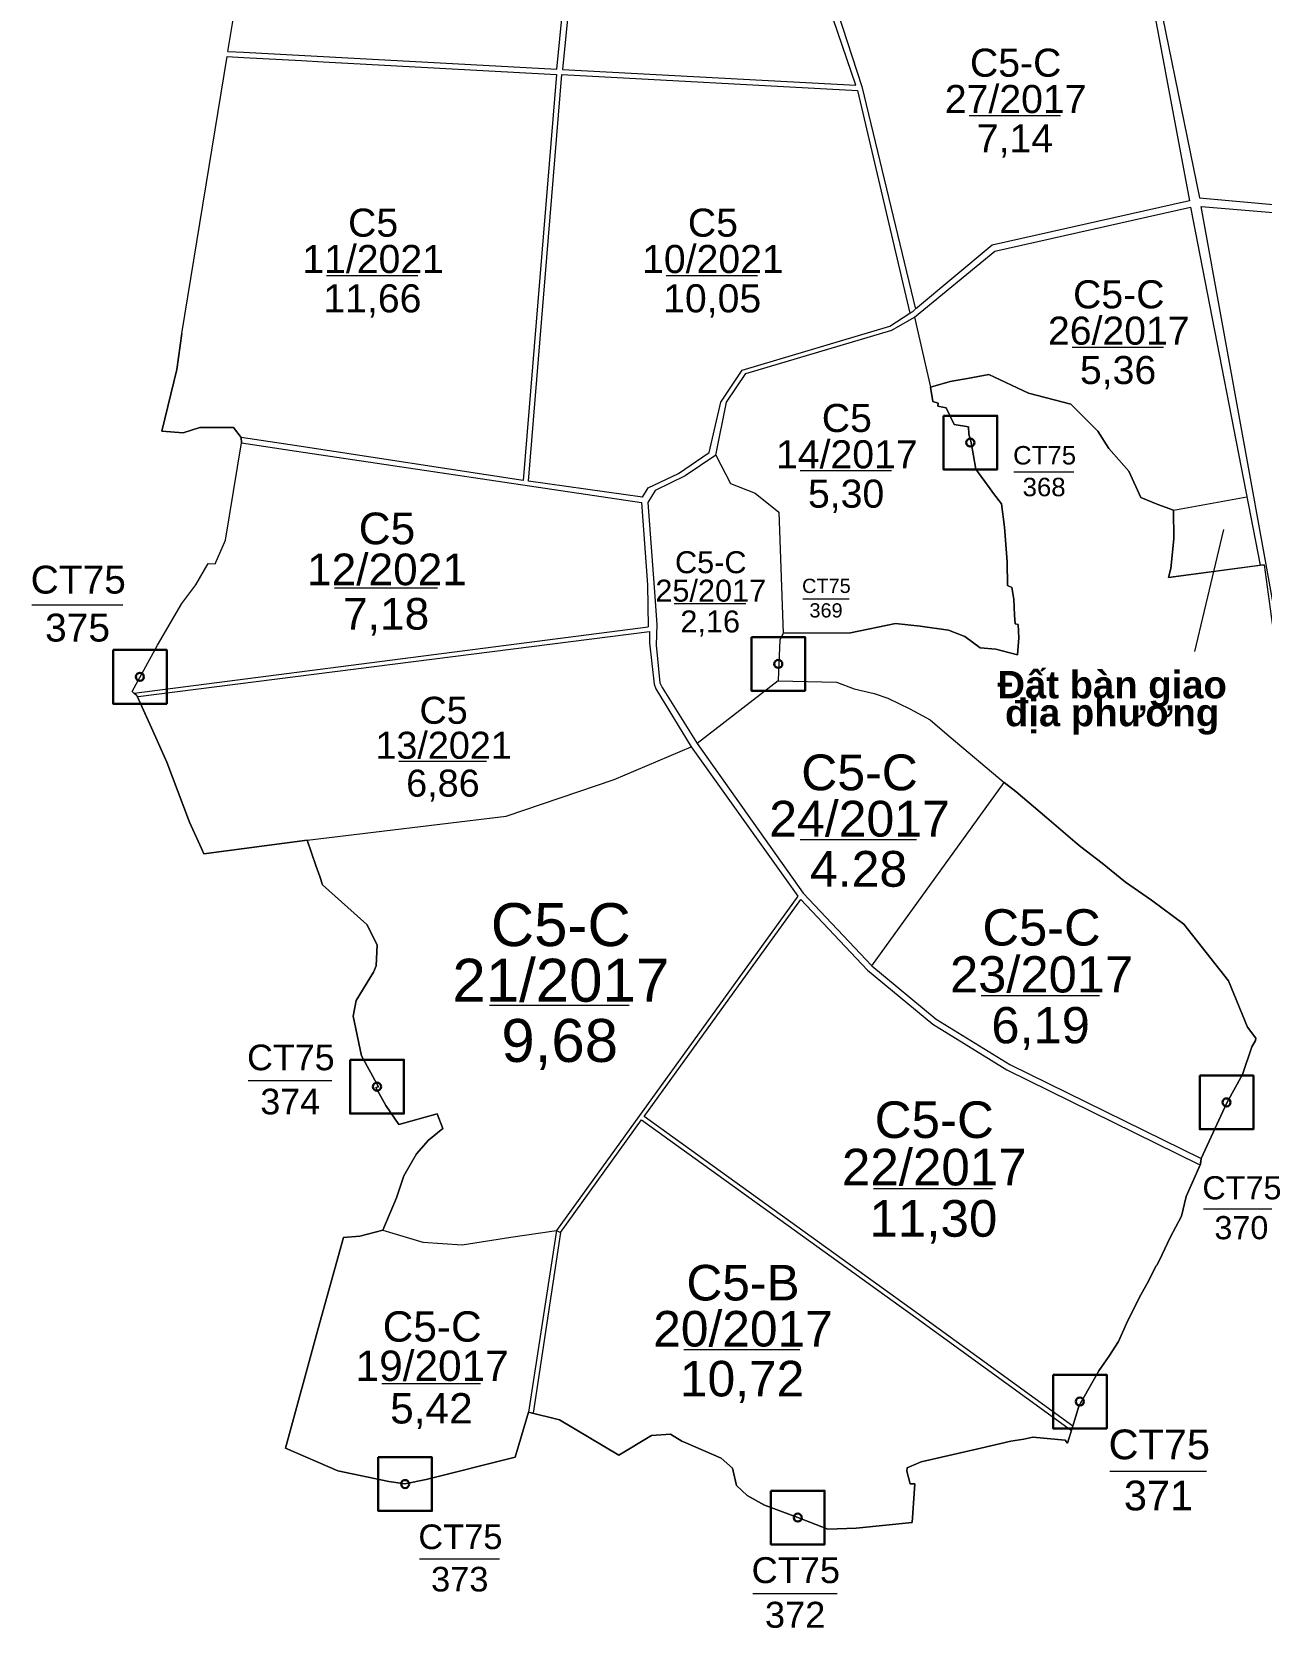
# Model space of a CAD drawing. Header units: metres. Extents: x 421956 to 424692, y 1528629 to 1533853.
# Drawn here: x 422287 to 423431, y 1530828 to 1532314 of the extents above; entities that cross this region are included whole.
import ezdxf
from ezdxf.enums import TextEntityAlignment as Align

# ---------------------------------------------------------------- set-up
doc = ezdxf.new("R2010")
doc.units = ezdxf.units.M
doc.header["$MEASUREMENT"] = 0
doc.linetypes.add('DGN Style 1', pattern=[5.902559, 0.009821, -5.892738])
doc.linetypes.add('DGN Style 2', pattern=[9.82123, 5.892738, -3.928492])
doc.layers.add('RanhFive', color=7, linetype='Continuous', lineweight=0)
doc.styles.add('Style-Arial', font='arial.ttf')

# ---------------------------------------------------------------- blocks, each defined once
blk = doc.blocks.new('*U0')
at = {"color": 0, "linetype": 'Continuous', "lineweight": -2, "ltscale": 10, "flags": 128}
blk.add_lwpolyline([(-150, 150), (150, 150), (150, -150), (-150, -150), (-150, 150)], close=True, dxfattribs=at)
at = {"color": 0, "linetype": 'Continuous', "lineweight": -2, "ltscale": 10}
blk.add_circle((-0.02828, 0.016065), 22.5, dxfattribs=at)
blk = doc.blocks.new('*U11')
at = {"layer": 'RanhFive', "color": 3, "linetype": 'Continuous', "lineweight": 13}
blk.add_line((-66.520877, -1.660429), (63.750129, -1.660429), dxfattribs=at)
at = {"layer": 'RanhFive', "color": 3, "linetype": 'Continuous', "lineweight": 13, "style": 'Style-Arial'}
blk.add_text('9,68', height=40, dxfattribs=at).set_placement((-1.025137, -54.422685), align=Align.CENTER)
at = {"layer": 'RanhFive', "color": 3, "linetype": 'Continuous', "lineweight": 13, "insert": (-0.000029, 1.089388), "char_height": 40, "attachment_point": 8, "line_spacing_factor": 0.776524, "style": 'Style-Arial'}
blk.add_mtext('C5-C\\P21/2017', dxfattribs=at)
blk = doc.blocks.new('*U12')
at = {"layer": 'RanhFive', "color": 3, "linetype": 'Continuous', "lineweight": 13}
blk.add_line((-66.520877, -1.660429), (63.750129, -1.660429), dxfattribs=at)
at = {"layer": 'RanhFive', "color": 3, "linetype": 'Continuous', "lineweight": 13, "style": 'Style-Arial'}
blk.add_text('4.28', height=40, dxfattribs=at).set_placement((-1.025137, -54.422685), align=Align.CENTER)
at = {"layer": 'RanhFive', "color": 3, "linetype": 'Continuous', "lineweight": 13, "insert": (-0.000029, 1.089388), "char_height": 40, "attachment_point": 8, "line_spacing_factor": 0.776524, "style": 'Style-Arial'}
blk.add_mtext('C5-C\\P24/2017', dxfattribs=at)
blk = doc.blocks.new('*U13')
at = {"layer": 'RanhFive', "color": 3, "linetype": 'Continuous', "lineweight": 13}
blk.add_line((-66.520877, -1.660429), (63.750129, -1.660429), dxfattribs=at)
at = {"layer": 'RanhFive', "color": 3, "linetype": 'Continuous', "lineweight": 13, "style": 'Style-Arial'}
blk.add_text('6,19', height=40, dxfattribs=at).set_placement((-1.025137, -54.422685), align=Align.CENTER)
at = {"layer": 'RanhFive', "color": 3, "linetype": 'Continuous', "lineweight": 13, "insert": (-0.000029, 1.089388), "char_height": 40, "attachment_point": 8, "line_spacing_factor": 0.776524, "style": 'Style-Arial'}
blk.add_mtext('C5-C\\P23/2017', dxfattribs=at)
blk = doc.blocks.new('*U14')
at = {"layer": 'RanhFive', "color": 3, "linetype": 'Continuous', "lineweight": 13}
blk.add_line((-66.520877, -1.660429), (63.750129, -1.660429), dxfattribs=at)
at = {"layer": 'RanhFive', "color": 3, "linetype": 'Continuous', "lineweight": 13, "style": 'Style-Arial'}
blk.add_text('5,42', height=40, dxfattribs=at).set_placement((-1.025137, -54.422685), align=Align.CENTER)
at = {"layer": 'RanhFive', "color": 3, "linetype": 'Continuous', "lineweight": 13, "insert": (-0.000029, 1.089388), "char_height": 40, "attachment_point": 8, "line_spacing_factor": 0.776524, "style": 'Style-Arial'}
blk.add_mtext('C5-C\\P19/2017', dxfattribs=at)
blk = doc.blocks.new('*U15')
at = {"layer": 'RanhFive', "color": 3, "linetype": 'Continuous', "lineweight": 13}
blk.add_line((-66.520877, -1.660429), (63.750129, -1.660429), dxfattribs=at)
at = {"layer": 'RanhFive', "color": 3, "linetype": 'Continuous', "lineweight": 13, "style": 'Style-Arial'}
blk.add_text('2,16', height=40, dxfattribs=at).set_placement((-1.025137, -54.422685), align=Align.CENTER)
at = {"layer": 'RanhFive', "color": 3, "linetype": 'Continuous', "lineweight": 13, "insert": (-0.000029, 1.089388), "char_height": 40, "attachment_point": 8, "line_spacing_factor": 0.776524, "style": 'Style-Arial'}
blk.add_mtext('C5-C\\P25/2017', dxfattribs=at)
blk = doc.blocks.new('*U16')
at = {"layer": 'RanhFive', "color": 3, "linetype": 'Continuous', "lineweight": 13}
blk.add_line((-66.520877, -1.660429), (63.750129, -1.660429), dxfattribs=at)
at = {"layer": 'RanhFive', "color": 3, "linetype": 'Continuous', "lineweight": 13, "style": 'Style-Arial'}
blk.add_text('5,30', height=40, dxfattribs=at).set_placement((-1.025137, -54.422685), align=Align.CENTER)
at = {"layer": 'RanhFive', "color": 3, "linetype": 'Continuous', "lineweight": 13, "insert": (-0.000029, 1.089388), "char_height": 40, "attachment_point": 8, "line_spacing_factor": 0.776524, "style": 'Style-Arial'}
blk.add_mtext('C5\\P14/2017', dxfattribs=at)
blk = doc.blocks.new('*U17')
at = {"layer": 'RanhFive', "color": 3, "linetype": 'Continuous', "lineweight": 13}
blk.add_line((-66.520877, -1.660429), (63.750129, -1.660429), dxfattribs=at)
at = {"layer": 'RanhFive', "color": 3, "linetype": 'Continuous', "lineweight": 13, "style": 'Style-Arial'}
blk.add_text('6,86', height=40, dxfattribs=at).set_placement((-1.025137, -54.422685), align=Align.CENTER)
at = {"layer": 'RanhFive', "color": 3, "linetype": 'Continuous', "lineweight": 13, "insert": (-0.000029, 1.089388), "char_height": 40, "attachment_point": 8, "line_spacing_factor": 0.776524, "style": 'Style-Arial'}
blk.add_mtext('C5\\P13/2021', dxfattribs=at)
blk = doc.blocks.new('*U18')
at = {"layer": 'RanhFive', "color": 3, "linetype": 'Continuous', "lineweight": 13}
blk.add_line((-66.520877, -1.660429), (63.750129, -1.660429), dxfattribs=at)
at = {"layer": 'RanhFive', "color": 3, "linetype": 'Continuous', "lineweight": 13, "style": 'Style-Arial'}
blk.add_text('7,18', height=40, dxfattribs=at).set_placement((-1.025137, -54.422685), align=Align.CENTER)
at = {"layer": 'RanhFive', "color": 3, "linetype": 'Continuous', "lineweight": 13, "insert": (-0.000029, 1.089388), "char_height": 40, "attachment_point": 8, "line_spacing_factor": 0.776524, "style": 'Style-Arial'}
blk.add_mtext('C5\\P12/2021', dxfattribs=at)
blk = doc.blocks.new('*U21')
at = {"layer": 'RanhFive', "color": 3, "linetype": 'Continuous', "lineweight": 13}
blk.add_line((-66.520877, -1.660429), (63.750129, -1.660429), dxfattribs=at)
at = {"layer": 'RanhFive', "color": 3, "linetype": 'Continuous', "lineweight": 13, "style": 'Style-Arial'}
blk.add_text('11,66', height=40, dxfattribs=at).set_placement((-1.025137, -54.422685), align=Align.CENTER)
at = {"layer": 'RanhFive', "color": 3, "linetype": 'Continuous', "lineweight": 13, "insert": (-0.000029, 1.089388), "char_height": 40, "attachment_point": 8, "line_spacing_factor": 0.776524, "style": 'Style-Arial'}
blk.add_mtext('C5\\P11/2021', dxfattribs=at)
blk = doc.blocks.new('*U22')
at = {"layer": 'RanhFive', "color": 3, "linetype": 'Continuous', "lineweight": 13}
blk.add_line((-66.520877, -1.660429), (63.750129, -1.660429), dxfattribs=at)
at = {"layer": 'RanhFive', "color": 3, "linetype": 'Continuous', "lineweight": 13, "style": 'Style-Arial'}
blk.add_text('10,05', height=40, dxfattribs=at).set_placement((-1.025137, -54.422685), align=Align.CENTER)
at = {"layer": 'RanhFive', "color": 3, "linetype": 'Continuous', "lineweight": 13, "insert": (-0.000029, 1.089388), "char_height": 40, "attachment_point": 8, "line_spacing_factor": 0.776524, "style": 'Style-Arial'}
blk.add_mtext('C5\\P10/2021', dxfattribs=at)
blk = doc.blocks.new('*U33')
at = {"layer": 'RanhFive', "color": 3, "linetype": 'Continuous', "lineweight": 13}
blk.add_line((-66.520877, -1.660429), (63.750129, -1.660429), dxfattribs=at)
at = {"layer": 'RanhFive', "color": 3, "linetype": 'Continuous', "lineweight": 13, "style": 'Style-Arial'}
blk.add_text('7,14', height=40, dxfattribs=at).set_placement((-1.025137, -54.422685), align=Align.CENTER)
at = {"layer": 'RanhFive', "color": 3, "linetype": 'Continuous', "lineweight": 13, "insert": (-0.000029, 1.089388), "char_height": 40, "attachment_point": 8, "line_spacing_factor": 0.776524, "style": 'Style-Arial'}
blk.add_mtext('C5-C\\P27/2017', dxfattribs=at)
blk = doc.blocks.new('*U35')
at = {"layer": 'RanhFive', "color": 3, "linetype": 'Continuous', "lineweight": 13}
blk.add_line((-66.520877, -1.660429), (63.750129, -1.660429), dxfattribs=at)
at = {"layer": 'RanhFive', "color": 3, "linetype": 'Continuous', "lineweight": 13, "style": 'Style-Arial'}
blk.add_text('5,36', height=40, dxfattribs=at).set_placement((-1.025137, -54.422685), align=Align.CENTER)
at = {"layer": 'RanhFive', "color": 3, "linetype": 'Continuous', "lineweight": 13, "insert": (-0.000029, 1.089388), "char_height": 40, "attachment_point": 8, "line_spacing_factor": 0.776524, "style": 'Style-Arial'}
blk.add_mtext('C5-C\\P26/2017', dxfattribs=at)
blk = doc.blocks.new('*U59')
at = {"layer": 'RanhFive', "color": 3, "linetype": 'Continuous', "lineweight": 13}
blk.add_line((-66.520877, -1.660429), (63.750129, -1.660429), dxfattribs=at)
at = {"layer": 'RanhFive', "color": 3, "linetype": 'Continuous', "lineweight": 13, "style": 'Style-Arial'}
for s, p in [('CT75', (-0.000029, 14.422722)), ('372', (-1.025137, -54.422685))]:
    blk.add_text(s, height=40, dxfattribs=at).set_placement(p, align=Align.CENTER)
blk = doc.blocks.new('*U60')
at = {"layer": 'RanhFive', "color": 3, "linetype": 'Continuous', "lineweight": 13}
blk.add_line((-66.520877, -1.660429), (63.750129, -1.660429), dxfattribs=at)
at = {"layer": 'RanhFive', "color": 3, "linetype": 'Continuous', "lineweight": 13, "style": 'Style-Arial'}
for s, p in [('CT75', (-0.000029, 14.422722)), ('371', (-1.025137, -54.422685))]:
    blk.add_text(s, height=40, dxfattribs=at).set_placement(p, align=Align.CENTER)
blk = doc.blocks.new('*U61')
at = {"layer": 'RanhFive', "color": 3, "linetype": 'Continuous', "lineweight": 13}
blk.add_line((-66.520877, -1.660429), (63.750129, -1.660429), dxfattribs=at)
at = {"layer": 'RanhFive', "color": 3, "linetype": 'Continuous', "lineweight": 13, "style": 'Style-Arial'}
for s, p in [('CT75', (-0.000029, 14.422722)), ('370', (-1.025137, -54.422685))]:
    blk.add_text(s, height=40, dxfattribs=at).set_placement(p, align=Align.CENTER)
blk = doc.blocks.new('*U62')
at = {"layer": 'RanhFive', "color": 3, "linetype": 'Continuous', "lineweight": 13}
blk.add_line((-66.520877, -1.660429), (63.750129, -1.660429), dxfattribs=at)
at = {"layer": 'RanhFive', "color": 3, "linetype": 'Continuous', "lineweight": 13, "style": 'Style-Arial'}
for s, p in [('CT75', (-0.000029, 14.422722)), ('374', (-1.025137, -54.422685))]:
    blk.add_text(s, height=40, dxfattribs=at).set_placement(p, align=Align.CENTER)
blk = doc.blocks.new('*U63')
at = {"layer": 'RanhFive', "color": 3, "linetype": 'Continuous', "lineweight": 13}
blk.add_line((-66.520877, -1.660429), (63.750129, -1.660429), dxfattribs=at)
at = {"layer": 'RanhFive', "color": 3, "linetype": 'Continuous', "lineweight": 13, "style": 'Style-Arial'}
for s, p in [('CT75', (-0.000029, 14.422722)), ('373', (-1.025137, -54.422685))]:
    blk.add_text(s, height=40, dxfattribs=at).set_placement(p, align=Align.CENTER)
blk = doc.blocks.new('*U64')
at = {"layer": 'RanhFive', "color": 3, "linetype": 'Continuous', "lineweight": 13}
blk.add_line((-66.520877, -1.660429), (63.750129, -1.660429), dxfattribs=at)
at = {"layer": 'RanhFive', "color": 3, "linetype": 'Continuous', "lineweight": 13, "style": 'Style-Arial'}
for s, p in [('CT75', (-0.000029, 14.422722)), ('369', (-1.025137, -54.422685))]:
    blk.add_text(s, height=40, dxfattribs=at).set_placement(p, align=Align.CENTER)
blk = doc.blocks.new('*U65')
at = {"layer": 'RanhFive', "color": 3, "linetype": 'Continuous', "lineweight": 13}
blk.add_line((-66.520877, -1.660429), (63.750129, -1.660429), dxfattribs=at)
at = {"layer": 'RanhFive', "color": 3, "linetype": 'Continuous', "lineweight": 13, "style": 'Style-Arial'}
for s, p in [('CT75', (-0.000029, 14.422722)), ('368', (-1.025137, -54.422685))]:
    blk.add_text(s, height=40, dxfattribs=at).set_placement(p, align=Align.CENTER)
blk = doc.blocks.new('*U66')
at = {"layer": 'RanhFive', "color": 3, "linetype": 'Continuous', "lineweight": 13}
blk.add_line((-66.520877, -1.660429), (63.750129, -1.660429), dxfattribs=at)
at = {"layer": 'RanhFive', "color": 3, "linetype": 'Continuous', "lineweight": 13, "style": 'Style-Arial'}
blk.add_text('10,72', height=40, dxfattribs=at).set_placement((-1.025137, -54.422685), align=Align.CENTER)
at = {"layer": 'RanhFive', "color": 3, "linetype": 'Continuous', "lineweight": 13, "insert": (-0.000029, 1.089388), "char_height": 40, "attachment_point": 8, "line_spacing_factor": 0.776524, "style": 'Style-Arial'}
blk.add_mtext('C5-B\\P20/2017', dxfattribs=at)
blk = doc.blocks.new('*U67')
at = {"layer": 'RanhFive', "color": 3, "linetype": 'Continuous', "lineweight": 13}
blk.add_line((-66.520877, -1.660429), (63.750129, -1.660429), dxfattribs=at)
at = {"layer": 'RanhFive', "color": 3, "linetype": 'Continuous', "lineweight": 13, "style": 'Style-Arial'}
blk.add_text('11,30', height=40, dxfattribs=at).set_placement((-1.025137, -54.422685), align=Align.CENTER)
at = {"layer": 'RanhFive', "color": 3, "linetype": 'Continuous', "lineweight": 13, "insert": (-0.000029, 1.089388), "char_height": 40, "attachment_point": 8, "line_spacing_factor": 0.776524, "style": 'Style-Arial'}
blk.add_mtext('C5-C\\P22/2017', dxfattribs=at)
blk = doc.blocks.new('*U68')
at = {"layer": 'RanhFive', "color": 3, "linetype": 'Continuous', "lineweight": 13}
blk.add_line((-66.520877, -1.660429), (63.750129, -1.660429), dxfattribs=at)
at = {"layer": 'RanhFive', "color": 3, "linetype": 'Continuous', "lineweight": 13, "style": 'Style-Arial'}
for s, p in [('CT75', (-0.000029, 14.422722)), ('375', (-1.025137, -54.422685))]:
    blk.add_text(s, height=40, dxfattribs=at).set_placement(p, align=Align.CENTER)

msp = doc.modelspace()

# ---------------------------------------------------------------- linework, layer by layer
at = {"layer": 'RanhFive', "color": 3, "linetype": 'Continuous', "lineweight": 0}
for p, q in [((422469.0761, 1532295.7803), (422484.125, 1532387.988)), ((422426.196, 1532033.045), (422468.283, 1532290.921)), ((423108.638, 1532048.428), (423123.53, 1531983)), ((422481.366, 1531936.319), (422481.625, 1531931.141)), ((422381.6692, 1531698.0773), (422860.46, 1531760.079)), ((423068.7302, 1531444.3945), (423191.94, 1531614.99)), ((423254.6549, 1531011.4917), (423255.9128, 1531015.5226))]:
    msp.add_line(p, q, dxfattribs=at)
at = {"layer": 'RanhFive', "color": 3, "linetype": 'DGN Style 1', "lineweight": 0}
for p, q in [((422468.283, 1532290.921), (422469.0761, 1532295.7803)), ((422854.1379, 1531875.6723), (422855.3532, 1531880.5498)), ((422860.46, 1531760.079), (422861.785, 1531755.507))]:
    msp.add_line(p, q, dxfattribs=at)
at = {"layer": 'RanhFive', "color": 3, "linetype": 'Continuous', "lineweight": 13}
for p, q in [((422421.481, 1531999.573), (422426.196, 1532033.045)), ((422407.57, 1531942.21), (422421.481, 1531999.573)), ((423141.91, 1531988.29), (423123.53, 1531983)), ((423123.53, 1531983), (423125.77, 1531969.86)), ((423154.29, 1531990.55), (423141.91, 1531988.29)), ((423157.8, 1531991.19), (423154.29, 1531990.55)), ((423177.78, 1531994.84), (423157.8, 1531991.19)), ((423214.608, 1531977.559), (423177.78, 1531994.84)), ((423125.77, 1531969.86), (423130.73, 1531968.36)), ((423130.73, 1531968.36), (423130.21, 1531965.55)), ((423254.01, 1531967.22), (423214.608, 1531977.559)), ((423279.4, 1531942.21), (423254.01, 1531967.22)), ((423130.21, 1531965.55), (423138.05, 1531963.94)), ((423138.05, 1531963.94), (423145.53, 1531948.43)), ((422427.3, 1531940.64), (422407.57, 1531942.21)), ((422442.94, 1531945.56), (422427.3, 1531940.64)), ((422474.203, 1531945.559), (422442.94, 1531945.56)), ((422481.366, 1531936.319), (422474.203, 1531945.559)), ((422481.625, 1531931.141), (422481.366, 1531936.319)), ((423145.53, 1531948.43), (423158.82, 1531946.28)), ((423158.82, 1531946.28), (423159.11, 1531939.26)), ((423159.11, 1531939.26), (423161.466, 1531931.692)), ((423289.56, 1531925.84), (423279.4, 1531942.21)), ((422466.976, 1531840.737), (422481.625, 1531931.141)), ((423161.466, 1531931.692), (423165.8, 1531906.69)), ((423308.04, 1531904.92), (423289.56, 1531925.84)), ((423165.8, 1531906.69), (423179.02, 1531888.31)), ((423319.34, 1531880.35), (423308.04, 1531904.92)), ((423179.02, 1531888.31), (423182.12, 1531884)), ((423182.12, 1531884), (423189.67, 1531874.48)), ((423335.086, 1531873.963), (423319.34, 1531880.35)), ((423189.67, 1531874.48), (423192.41, 1531852.76)), ((423349.89, 1531868.49), (423335.086, 1531873.963)), ((423350.16, 1531841.84), (423349.89, 1531868.49)), ((423192.41, 1531852.76), (423195, 1531820.38)), ((422457.303, 1531818.643), (422466.976, 1531840.737)), ((423347.36, 1531814.15), (423350.16, 1531841.84)), ((422439.06, 1531798.96), (422450.7627, 1531818.8999)), ((422450.7627, 1531818.8999), (422457.303, 1531818.643)), ((423195, 1531820.38), (423195.08, 1531798.47)), ((423434.353, 1531817.8193), (423345.2295, 1531805.9084)), ((423345.2295, 1531805.9084), (423347.36, 1531814.15)), ((422426.15, 1531781.8), (422439.06, 1531798.96)), ((423195.08, 1531798.47), (423199.12, 1531796.46)), ((423199.12, 1531796.46), (423201.13, 1531785.64)), ((422403.6, 1531742.96), (422426.15, 1531781.8)), ((423201.13, 1531785.64), (423201.55, 1531770.8)), ((423091.006, 1531763.093), (423049.085, 1531754.451)), ((423113.941, 1531760.684), (423091.006, 1531763.093)), ((423140.077, 1531756.828), (423113.941, 1531760.684)), ((423201.55, 1531770.8), (423202.16, 1531762.76)), ((423202.16, 1531762.76), (423205.21, 1531762.1)), ((423205.21, 1531762.1), (423205.86, 1531749.58)), ((422380.05, 1531699.79), (422403.6, 1531742.96)), ((422983.135, 1531747.598), (422982.047, 1531726.097)), ((422986.216, 1531754.157), (422983.135, 1531747.598)), ((423049.085, 1531754.451), (422986.216, 1531754.157)), ((423155.42, 1531750.817), (423140.077, 1531756.828)), ((423169.83, 1531740.48), (423155.42, 1531750.817)), ((423205.86, 1531749.58), (423204.63, 1531733.73)), ((423184.38, 1531739.2), (423169.83, 1531740.48)), ((423204.63, 1531733.73), (423184.38, 1531739.2)), ((422982.047, 1531726.097), (422981.638, 1531709.533)), ((422381.57, 1531698.16), (422380.05, 1531699.79)), ((422384.33, 1531695.86), (422381.57, 1531698.16)), ((422981.638, 1531709.533), (423035.876, 1531708.272)), ((423035.876, 1531708.272), (423052.314, 1531702.307)), ((423052.314, 1531702.307), (423070.971, 1531697.735)), ((422397.89, 1531666.02), (422384.33, 1531695.86)), ((423070.971, 1531697.735), (423083.791, 1531693.581)), ((423083.791, 1531693.581), (423104.106, 1531683.589)), ((423104.106, 1531683.589), (423123.09, 1531673.29)), ((423123.09, 1531673.29), (423127.72, 1531669.35)), ((423127.72, 1531669.35), (423142.64, 1531656.67)), ((422412.08, 1531633.97), (422397.89, 1531666.02)), ((423142.64, 1531656.67), (423191.94, 1531614.99)), ((422433.38, 1531578.19), (422412.08, 1531633.97)), ((423191.94, 1531614.99), (423202.84, 1531606.62)), ((423202.84, 1531606.62), (423231.86, 1531582.16)), ((423231.86, 1531582.16), (423257.86, 1531559.7)), ((422444.55, 1531553.58), (422433.38, 1531578.19)), ((422446.64, 1531548.65), (422444.55, 1531553.58)), ((422543.02, 1531561.17), (422446.64, 1531548.65)), ((422551.06, 1531537.67), (422543.02, 1531561.17)), ((423257.86, 1531559.7), (423263.37, 1531554.94)), ((423263.37, 1531554.94), (423283.41, 1531539.74)), ((422554.57, 1531527.44), (422551.06, 1531537.67)), ((423283.41, 1531539.74), (423305.22, 1531522.18)), ((422557.2, 1531519.75), (422554.57, 1531527.44)), ((423305.22, 1531522.18), (423329.43, 1531505.42)), ((422598.59, 1531482.8), (422557.2, 1531519.75)), ((423329.43, 1531505.42), (423359.41, 1531483.21)), ((422608.225, 1531463.9283), (422598.59, 1531482.8)), ((423359.41, 1531483.21), (423401.1016, 1531430.3599)), ((422607.1435, 1531444.1674), (422608.225, 1531463.9283)), ((422588.51, 1531412.04), (422604.77, 1531438.34)), ((422604.77, 1531438.34), (422607.1435, 1531444.1674)), ((423401.1016, 1531430.3599), (423418.55, 1531387.3)), ((422585.78, 1531397.38), (422588.51, 1531412.04)), ((422593.43, 1531360.37), (422585.78, 1531397.38)), ((423418.55, 1531387.3), (423426.424, 1531377.072)), ((423426.17, 1531374.7), (423422.85, 1531369.01)), ((423426.424, 1531377.072), (423426.17, 1531374.7)), ((422609.23, 1531331.61), (422593.43, 1531360.37)), ((423422.85, 1531369.01), (423413.94, 1531343.04)), ((423413.94, 1531343.04), (423399.309, 1531316.654)), ((422606.92, 1531330.96), (422609.23, 1531331.61)), ((422616.12, 1531314.29), (422606.92, 1531330.96)), ((422628.32, 1531296.65), (422616.12, 1531314.29)), ((423399.309, 1531316.654), (423375.5846, 1531264.7506)), ((422664.005, 1531306.576), (422628.32, 1531296.65)), ((422669.104, 1531292.711), (422664.005, 1531306.576)), ((422655.986, 1531281.91), (422669.104, 1531292.711)), ((422632.914, 1531248.814), (422644.695, 1531269.366)), ((422644.695, 1531269.366), (422655.986, 1531281.91)), ((423374.88, 1531259.46), (423361.57, 1531229.44)), ((423375.5846, 1531264.7506), (423374.88, 1531259.46)), ((422625.966, 1531228.336), (422632.914, 1531248.814)), ((422613.38, 1531198.21), (422625.966, 1531228.336)), ((423361.57, 1531229.44), (423357.18, 1531211.25)), ((423357.18, 1531211.25), (423346.55, 1531191.35)), ((422592, 1531192.69), (422613.38, 1531198.21)), ((422553.13, 1531106.73), (422576.59, 1531191.2)), ((422576.59, 1531191.2), (422592, 1531192.69)), ((423346.55, 1531191.35), (423339.31, 1531175.6)), ((423333.38, 1531164.59), (423326.79, 1531151.28)), ((423334.42, 1531165.88), (423333.38, 1531164.59)), ((423339.31, 1531175.6), (423334.42, 1531165.88)), ((423326.79, 1531151.28), (423319.35, 1531137.79)), ((423319.35, 1531137.79), (423307.14, 1531114.15)), ((422522.77, 1530995.25), (422553.13, 1531106.73)), ((423307.14, 1531114.15), (423298.42, 1531094.62)), ((423298.42, 1531094.62), (423289.42, 1531080.64)), ((423285.19, 1531074.39), (423280.22, 1531067.24)), ((423289.42, 1531080.64), (423285.19, 1531074.39)), ((423280.22, 1531067.24), (423261.67, 1531034.28)), ((423261.67, 1531034.28), (423260.1, 1531028.94)), ((422749.136, 1531028.659), (422736.7486, 1530986.6626)), ((422777.969, 1531021.604), (422749.136, 1531028.659)), ((422833.1795, 1530988.7722), (422777.969, 1531021.604)), ((423260.1, 1531028.94), (423251, 1530999.78)), ((422863.4748, 1531006.8049), (422833.1795, 1530988.7722)), ((422881.31, 1531008.0784), (422863.4748, 1531006.8049)), ((422891.7, 1531001.64), (422881.31, 1531008.0784)), ((422895.55, 1531000), (422891.7, 1531001.64)), ((422928.47, 1530985.96), (422895.55, 1531000)), ((423198.17, 1531001.72), (423170.19, 1530995.29)), ((423210.27, 1531003.42), (423198.17, 1531001.72)), ((423218.7658, 1531005.3886), (423210.27, 1531003.42)), ((423248.9829, 1531002.707), (423218.7658, 1531005.3886)), ((423251, 1530999.78), (423248.9829, 1531002.707)), ((422571.51, 1530974.05), (422522.77, 1530995.25)), ((422736.7486, 1530986.6626), (422653.7291, 1530965.8335)), ((422939.0817, 1530976.4822), (422928.47, 1530985.96)), ((423170.19, 1530995.29), (423114.86, 1530982.57)), ((422618.874, 1530964.037), (422571.51, 1530974.05)), ((422942.681, 1530960.412), (422939.0817, 1530976.4822)), ((423101.76, 1530976.94), (423101.45, 1530973.75)), ((423101.45, 1530973.75), (423104.51, 1530961.92)), ((423114.86, 1530982.57), (423101.76, 1530976.94)), ((422633.993, 1530961.973), (422618.874, 1530964.037)), ((422653.7291, 1530965.8335), (422633.993, 1530961.973)), ((422952.55, 1530950.965), (422942.681, 1530960.412)), ((423104.51, 1530961.92), (423108.96, 1530962)), ((423108.96, 1530962), (423106.37, 1530925.97)), ((422968.773, 1530941.939), (422952.55, 1530950.965)), ((422999.829, 1530930.533), (422968.773, 1530941.939)), ((423016.7621, 1530924.0515), (422999.829, 1530930.533)), ((423106.37, 1530925.97), (423054.29, 1530920.52)), ((423027.836, 1530919.7457), (423016.7621, 1530924.0515)), ((423054.29, 1530920.52), (423027.836, 1530919.7457))]:
    msp.add_line(p, q, dxfattribs=at)
at = {"layer": 'RanhFive', "color": 7, "linetype": 'Continuous', "lineweight": 0}
for p, q in [((423349.89, 1531868.49), (423418.10936, 1531881.004418)), ((423369.740604, 1531737.110956), (423396.505803, 1531850.461897)), ((422981.638, 1531709.533), (422906.154, 1531651.173)), ((422775.1388, 1531197.9751), (422749.136, 1531028.659)), ((422778.7143, 1531196.094), (422753.289661, 1531027.64581))]:
    msp.add_line(p, q, dxfattribs=at)
at = {"layer": 'RanhFive', "color": 3, "linetype": 'DGN Style 2', "lineweight": 0}
msp.add_line((423374.6184, 1531258.87), (423375.5846, 1531264.7506), dxfattribs=at)
at = {"layer": 'RanhFive', "color": 3, "linetype": 'Continuous', "lineweight": 0, "flags": 128}
for points in [[(422818.4548, 1532662.2751), (422780.5544, 1532279.0466), (423053.8458, 1532264.3645), (423028.912, 1532337.916), (423012.757, 1532435.5845), (422999.3216, 1532546.9557), (422983.584, 1532664.504)], [(422469.0761, 1532295.7803), (422483.6443, 1532294.9976), (422775.5783, 1532279.3139), (422813.187, 1532662.204)], [(423290.631, 1532625.52), (423325.388, 1532398.004), (423374.1268, 1532159.4133), (423781.8076, 1532122.4882)], [(423319.703, 1532397.163), (423364.5359, 1532156.646), (423180.7436, 1532115.4165), (423109.4756, 1532055.8335)], [(423036.891, 1532332.482), (423059.5369, 1532263.1735), (423109.4756, 1532055.8335)], [(422468.283, 1532290.921), (422483.4841, 1532290.1016), (422537.5003, 1532287.19), (422557.9429, 1532286.0881), (422775.114, 1532274.3821), (422744.2077, 1531896.3463), (422533.4194, 1531928.4028), (422481.366, 1531936.319)], [(422855.3532, 1531880.5498), (422749.105, 1531895.6503), (422780.0919, 1532274.1138), (423055.3949, 1532259.2744), (423104.234, 1532051.9492)], [(423108.638, 1532048.428), (423183.4544, 1532109.8755), (423365.6815, 1532150.7539), (423430.5143, 1531817.3063)], [(423448.6561, 1531748.7737), (423436.1424, 1531817.9073), (423375.593, 1532151.4484), (423781.3905, 1532117.6044)], [(422855.3532, 1531880.5498), (422860.63, 1531889.255), (422888.72, 1531902.769), (422917.225, 1531922.314), (422928.153, 1531969.243), (422948.196, 1531998.916), (423085.569, 1532039.822), (423104.234, 1532051.9492)], [(422923.488, 1531919.935), (422933.499, 1531969.271), (422951.4921, 1531995.9619), (423087.471, 1532036.053), (423108.638, 1532048.428)], [(422426.196, 1532033.045), (422421.481, 1531999.573), (422407.57, 1531942.21), (422427.3, 1531940.64), (422442.94, 1531945.56), (422474.203, 1531945.559), (422481.366, 1531936.319)], [(422986.216, 1531754.157), (423049.085, 1531754.451), (423091.006, 1531763.093), (423113.941, 1531760.684), (423140.077, 1531756.828), (423155.42, 1531750.817), (423169.83, 1531740.48), (423184.38, 1531739.2), (423204.63, 1531733.73), (423205.86, 1531749.58), (423205.21, 1531762.1), (423202.16, 1531762.76), (423201.55, 1531770.8), (423201.13, 1531785.64), (423199.12, 1531796.46), (423195.08, 1531798.47), (423195, 1531820.38), (423192.41, 1531852.76), (423189.67, 1531874.48), (423182.12, 1531884), (423179.02, 1531888.31), (423165.8, 1531906.69), (423161.466, 1531931.692), (423159.11, 1531939.26), (423158.82, 1531946.28), (423145.53, 1531948.43), (423138.05, 1531963.94), (423130.21, 1531965.55), (423130.73, 1531968.36), (423125.77, 1531969.86), (423123.53, 1531983)], [(423123.53, 1531983), (423141.91, 1531988.29), (423154.29, 1531990.55), (423157.8, 1531991.19), (423177.78, 1531994.84), (423214.608, 1531977.559), (423254.01, 1531967.22), (423279.4, 1531942.21), (423289.56, 1531925.84), (423308.04, 1531904.92), (423319.34, 1531880.35), (423335.086, 1531873.963), (423349.89, 1531868.49), (423350.16, 1531841.84), (423347.36, 1531814.15), (423345.2295, 1531805.9084), (423430.5143, 1531817.3063)], [(422381.6692, 1531698.0773), (422381.57, 1531698.16), (422380.05, 1531699.79), (422403.6, 1531742.96), (422426.15, 1531781.8), (422439.06, 1531798.96), (422450.7627, 1531818.8999), (422457.303, 1531818.643), (422466.976, 1531840.737), (422481.625, 1531931.141)], [(422481.625, 1531931.141), (422533.0819, 1531923.4789), (422854.1379, 1531875.6723)], [(422923.488, 1531919.935), (422894.983, 1531900.39), (422866.893, 1531886.876), (422860.207, 1531875.846), (422866.227, 1531796.574), (422868.692, 1531762.194), (422868.056, 1531742.767), (422871.449, 1531707.719), (422873.447, 1531703.303), (422906.154, 1531651.173), (423004.8454, 1531511.807), (423068.7302, 1531444.3945)], [(422923.488, 1531919.935), (422937.187, 1531893.551), (422960.071, 1531884.485), (422982.334, 1531866.852), (422986.216, 1531754.157)], [(422854.1379, 1531875.6723), (422859.964, 1531798.953), (422860.46, 1531760.079)], [(423430.5143, 1531817.3063), (423434.353, 1531817.8193), (423441.7977, 1531763.0054), (423442.096, 1531761.57), (423443.4674, 1531753.4512), (423444.1348, 1531750.5092), (423444.6846, 1531748.0851), (423448.6561, 1531748.7737)], [(422384.5021, 1531695.4813), (422385.363, 1531695.001), (422861.785, 1531755.507)], [(422861.785, 1531755.507), (422861.793, 1531745.146), (422865.9848, 1531706.6805), (422867.661, 1531702.352), (422900.459, 1531648.279)], [(422986.216, 1531754.157), (422983.135, 1531747.598), (422982.047, 1531726.097), (422981.638, 1531709.533), (423035.876, 1531708.272), (423052.314, 1531702.307), (423070.971, 1531697.735), (423083.791, 1531693.581), (423104.106, 1531683.589), (423123.09, 1531673.29), (423127.72, 1531669.35), (423142.64, 1531656.67), (423191.94, 1531614.99)], [(422381.6692, 1531698.0773), (422384.33, 1531695.86), (422384.5021, 1531695.4813)], [(422384.5021, 1531695.4813), (422397.89, 1531666.02), (422412.08, 1531633.97), (422433.38, 1531578.19), (422444.55, 1531553.58), (422446.64, 1531548.65), (422543.02, 1531561.17)], [(422543.02, 1531561.17), (422728.262, 1531583.785), (422828.948, 1531617.918), (422900.459, 1531648.279)], [(422900.459, 1531648.279), (422999.8726, 1531509.2251), (422775.1388, 1531197.9751)], [(423375.5846, 1531264.7506), (423399.309, 1531316.654), (423413.94, 1531343.04), (423422.85, 1531369.01), (423426.17, 1531374.7), (423426.424, 1531377.072), (423418.55, 1531387.3), (423401.1016, 1531430.3599), (423359.41, 1531483.21), (423329.43, 1531505.42), (423305.22, 1531522.18), (423283.41, 1531539.74), (423263.37, 1531554.94), (423257.86, 1531559.7), (423231.86, 1531582.16), (423202.84, 1531606.62), (423191.94, 1531614.99)], [(422543.02, 1531561.17), (422551.06, 1531537.67), (422554.57, 1531527.44), (422557.2, 1531519.75), (422598.59, 1531482.8), (422608.225, 1531463.9283), (422607.1435, 1531444.1674), (422604.77, 1531438.34), (422588.51, 1531412.04), (422585.78, 1531397.38), (422593.43, 1531360.37), (422609.23, 1531331.61), (422606.92, 1531330.96), (422616.12, 1531314.29), (422628.32, 1531296.65), (422664.005, 1531306.576), (422669.104, 1531292.711), (422655.986, 1531281.91), (422644.695, 1531269.366), (422632.914, 1531248.814), (422625.966, 1531228.336), (422613.38, 1531198.21)], [(423255.9128, 1531015.5226), (423112.1774, 1531120.0453), (422856.617, 1531303.9872), (423002.545, 1531506.0932), (423064.8938, 1531440.3015), (423125.475, 1531389.9126), (423194.4883, 1531347.4631), (423373.0352, 1531259.6487), (423374.6184, 1531258.87)], [(423068.7302, 1531444.3945), (423128.749, 1531394.4734), (423197.1917, 1531352.3749), (423375.5846, 1531264.7506)], [(422775.1388, 1531197.9751), (422778.7143, 1531196.094), (422854.2755, 1531300.7441), (423109.8406, 1531116.7987), (423254.6549, 1531011.4917)], [(423255.9128, 1531015.5226), (423260.1, 1531028.94), (423261.67, 1531034.28), (423280.22, 1531067.24), (423285.19, 1531074.39), (423289.42, 1531080.64), (423298.42, 1531094.62), (423307.14, 1531114.15), (423319.35, 1531137.79), (423326.79, 1531151.28), (423333.38, 1531164.59), (423334.42, 1531165.88), (423339.31, 1531175.6), (423346.55, 1531191.35), (423357.18, 1531211.25), (423361.57, 1531229.44), (423374.6184, 1531258.87)], [(422613.38, 1531198.21), (422592, 1531192.69), (422576.59, 1531191.2), (422553.13, 1531106.73), (422522.77, 1530995.25), (422571.51, 1530974.05), (422618.874, 1530964.037), (422633.993, 1530961.973), (422653.7291, 1530965.8335), (422736.7486, 1530986.6626), (422749.136, 1531028.659), (422777.969, 1531021.604), (422833.1795, 1530988.7722), (422863.4748, 1531006.8049), (422881.31, 1531008.0784), (422891.7, 1531001.64), (422895.55, 1531000), (422928.47, 1530985.96), (422939.0817, 1530976.4822), (422942.681, 1530960.412), (422952.55, 1530950.965), (422968.773, 1530941.939), (422999.829, 1530930.533), (423016.7621, 1530924.0515), (423027.836, 1530919.7457), (423054.29, 1530920.52), (423106.37, 1530925.97), (423108.96, 1530962), (423104.51, 1530961.92), (423101.45, 1530973.75), (423101.76, 1530976.94), (423114.86, 1530982.57), (423170.19, 1530995.29), (423198.17, 1531001.72), (423210.27, 1531003.42), (423218.7658, 1531005.3886), (423248.9829, 1531002.707), (423251, 1530999.78), (423254.6549, 1531011.4917)], [(422613.38, 1531198.21), (422650.6572, 1531186.8814), (422687.1514, 1531184.6262), (422732.6234, 1531191.5249), (422775.1388, 1531197.9751)]]:
    msp.add_lwpolyline(points, dxfattribs=at)
at = {"layer": 'RanhFive', "color": 3, "linetype": 'DGN Style 2', "lineweight": 0, "flags": 128}
msp.add_lwpolyline([(423104.234, 1532051.9492), (423106.907, 1532053.686), (423109.4756, 1532055.8335)], dxfattribs=at)

# ---------------------------------------------------------------- block references
at = {"layer": 'RanhFive', "color": 3, "linetype": 'Continuous', "lineweight": 13}
for name, p, xscale, yscale, zscale in [('*U33', (423202.781639, 1532237.25823), 0.653271, 0.653271, 0.653271), ('*U21', (422604.327795, 1532088.308262), 0.653271, 0.653271, 0.653271), ('*U22', (422920.78691, 1532088.308262), 0.653271, 0.653271, 0.653271), ('*U35', (423298.82147, 1532021.576579), 0.653271, 0.653271, 0.653271), ('*U16', (423045.530706, 1531906.443713), 0.653271, 0.653271, 0.653271), ('*U65', (423229.725393, 1531904.911373), 0.429502, 0.429502, 0.429502), ('*U18', (422617.217451, 1531797.450008), 0.736886, 0.736886, 0.736886), ('*U68', (422329.69318, 1531781.55166), 0.648875, 0.648875, 0.648875), ('*U15', (422918.789613, 1531782.548145), 0.511139, 0.511139, 0.511139), ('*U64', (423026.485462, 1531786.681248), 0.331442, 0.331442, 0.331442), ('*U17', (422669.974407, 1531636.044232), 0.629017, 0.629017, 0.629017), ('*U12', (423057.341499, 1531563.250044), 0.83277, 0.83277, 0.83277), ('*U13', (423226.888252, 1531418.077486), 0.844253, 0.844253, 0.844253), ('*U62', (422527.684976, 1531338.466263), 0.596897, 0.596897, 0.596897), ('*U67', (423126.991914, 1531238.431427), 0.852128, 0.852128, 0.852128), ('*U61', (423413.528729, 1531219.050789), 0.539318, 0.539318, 0.539318), ('*U66', (422948.834071, 1531088.42234), 0.828295, 0.828295, 0.828295), ('*U14', (422659.323307, 1531056.59239), 0.706529, 0.706529, 0.706529), ('*U60', (423336.525135, 1530974.873669), 0.691534, 0.691534, 0.691534), ('*U63', (422685.60907, 1530892.919378), 0.573053, 0.573053, 0.573053), ('*U59', (422998.004877, 1530860.810171), 0.603212, 0.603212, 0.603212)]:
    msp.add_blockref(name, p, dxfattribs=dict(at, xscale=xscale, yscale=yscale, zscale=zscale))
at = {"layer": 'RanhFive', "color": 3, "linetype": 'Continuous', "lineweight": 30, "ltscale": 1.666667, "xscale": 0.166667, "yscale": 0.166667, "zscale": 0.166667}
for p in [(423160.558, 1531931.507), (422981.698, 1531725.393), (422387.113, 1531713.394), (422607.932, 1531331.773), (423399.209, 1531317.145), (423262.556, 1531038.557), (422634.122, 1530961.765), (422999.829, 1530930.533)]:
    msp.add_blockref('*U0', p, dxfattribs=at)
at = {"layer": 'RanhFive', "color": 3, "linetype": 'Continuous', "lineweight": 13}
msp.add_blockref('*U11', (422779.125872, 1531409.220885), dxfattribs=at)

# ---------------------------------------------------------------- texts
at = {"layer": 'RanhFive', "color": 7, "linetype": 'Continuous', "lineweight": 0, "insert": (423292.593855, 1531689.185486), "char_height": 25.5, "width": 602.738771, "attachment_point": 5, "line_spacing_factor": 0.611765, "style": 'Style-Arial'}
msp.add_mtext('\\fArial|b1|i0|c00|p39;Đất bàn giao\\Pđịa phương', dxfattribs=at)

doc.saveas('drawing.dxf')
